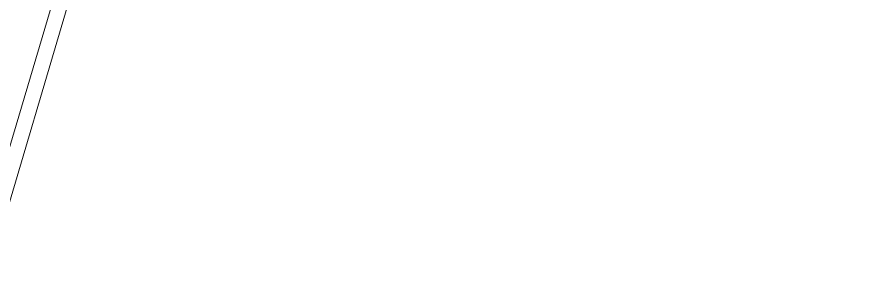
# Model space of a CAD drawing. Header units: millimetres. Extents: x 62878 to 70819, y -67946 to -61850.
# Drawn here: x 68240.29 to 68261.96, y -64738.06 to -64731.33 of the extents above; entities that cross this region are included whole.
import ezdxf

# ---------------------------------------------------------------- set-up
doc = ezdxf.new("R2010")
doc.units = ezdxf.units.MM
doc.layers.add('DOGRAMA', color=171, linetype='Continuous', lineweight=0)

msp = doc.modelspace()

# ---------------------------------------------------------------- linework, layer by layer
at = {"layer": 'DOGRAMA'}
for p, q in [((68239.52239454805, -64738.05762406912), (68261.95907562663, -64662.28456508947)), ((68239.25242259962, -64737.5605172928), (68261.46204363185, -64662.55428448593))]:
    msp.add_line(p, q, dxfattribs=at)

doc.saveas('drawing.dxf')
